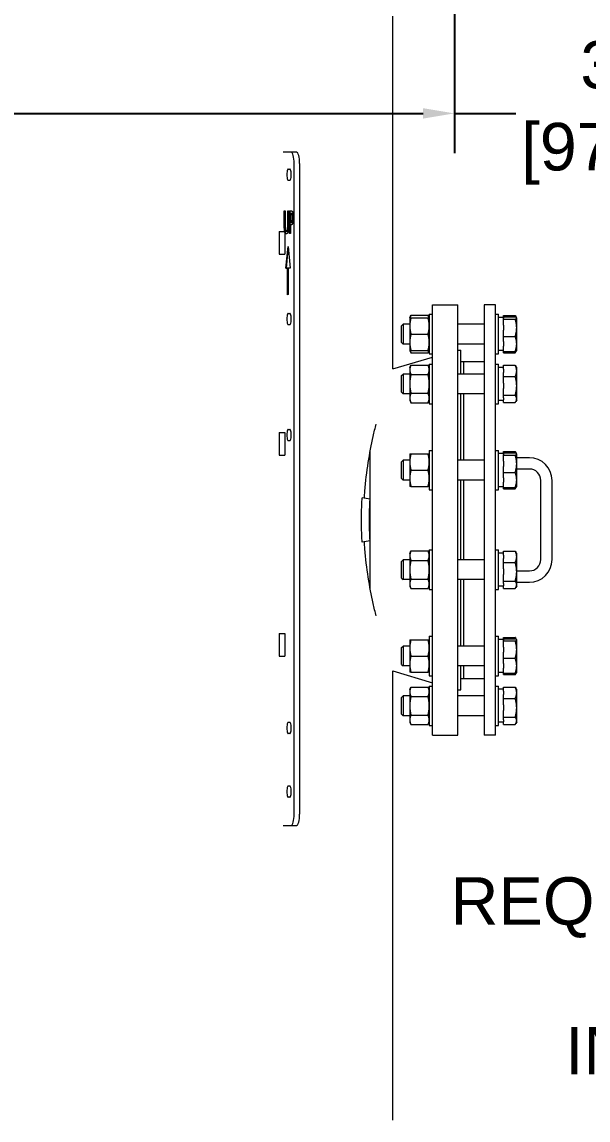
# Model space of a CAD drawing. Header units: inches. Extents: x 17 to 469, y 7 to 301.
# Drawn here: x 90.85 to 115.83, y 80.04 to 128.55 of the extents above; entities that cross this region are included whole.
import ezdxf

# ---------------------------------------------------------------- set-up
doc = ezdxf.new("R2010")
doc.units = ezdxf.units.IN
doc.header["$LTSCALE"] = 14
doc.header["$MEASUREMENT"] = 0
for name, color, linetype, lineweight in [('Dimension (ANSI)', 7, 'Continuous', 25), ('Symbol (ANSI)', 7, 'Continuous', 25), ('Visible (ANSI)', 7, 'Continuous', 50)]:
    doc.layers.add(name, color=color, linetype=linetype, lineweight=lineweight)
doc.styles.add('MEMCOR Medium', font='arial.ttf')
doc.dimstyles.new('Default (ANSI)', dxfattribs={"dimscale": 14, "dimtxt": 0.15, "dimasz": 0.098425, "dimexe": 0.125, "dimexo": 0.0625, "dimgap": 0.031496, "dimtad": 0, "dimtih": 1, "dimtoh": 1, "dimdec": 4, "dimrnd": 1e-08, "dimzin": 3, "dimdsep": 46, "dimlunit": 5, "dimtxsty": 'MEMCOR Medium', "dimcen": 0.09, "dimdle": 0.393701, "dimclrd": 256, "dimclre": 256, "dimclrt": 256, "dimadec": 0, "dimazin": 1, "dimtfac": 0.8, "dimtofl": 0, "dimtmove": 0, "dimatfit": 3, "dimfxl": 1, "dimfrac": 1, "dimtolj": 1, "dimtzin": 4, "dimlwd": -1, "dimlwe": -1, "dimarcsym": 0})
doc.dimstyles.new('Default (ANSI)$7', dxfattribs={"dimscale": 14, "dimtxt": 0.15, "dimasz": 0.098425, "dimexe": 0.125, "dimexo": 0.0625, "dimgap": 0.031496, "dimtad": 0, "dimtih": 1, "dimtoh": 1, "dimdec": 4, "dimrnd": 1e-08, "dimzin": 3, "dimdsep": 46, "dimlunit": 5, "dimtxsty": 'MEMCOR Medium', "dimcen": 0.09, "dimdle": 0.393701, "dimclrd": 256, "dimclre": 256, "dimclrt": 256, "dimadec": 0, "dimazin": 1, "dimtfac": 0.8, "dimtofl": 0, "dimtmove": 0, "dimatfit": 3, "dimfxl": 1, "dimfrac": 1, "dimtolj": 1, "dimtzin": 4, "dimlwd": -1, "dimlwe": -1, "dimarcsym": 0})

# ---------------------------------------------------------------- blocks, each defined once
blk = doc.blocks.new('*D21')
at = {"layer": 'Defpoints', "color": 0, "transparency": 16777216}
for p in [(71.494, 135.184), (109.93, 135.184), (109.93, 124.515)]:
    blk.add_point(p, dxfattribs=at)
at = {"layer": 'Dimension (ANSI)', "transparency": 16777216}
for p, q in [((71.494, 134.309), (71.494, 122.765)), ((109.93, 134.309), (109.93, 122.765)), ((72.872, 124.515), (108.552, 124.515)), ((109.93, 124.515), (112.637, 124.515))]:
    blk.add_line(p, q, dxfattribs=at)
for points in [[(72.872, 124.745), (72.872, 124.285), (71.494, 124.515)], [(108.552, 124.745), (108.552, 124.285), (109.93, 124.515)]]:
    blk.add_solid(points, dxfattribs=at)
at = {"layer": 'Dimension (ANSI)', "transparency": 16777216, "char_height": 2.1, "attachment_point": 5, "style": 'MEMCOR Medium'}
for s, insert in [('\\A1; 38{\\H0.8x;\\S7#16;} in', (120.22, 126.662)), ('\\A1;[976.3 mm]', (120.22, 122.728))]:
    blk.add_mtext(s, dxfattribs=dict(at, insert=insert))

msp = doc.modelspace()

# ---------------------------------------------------------------- linework, layer by layer
at = {"layer": 'Visible (ANSI)', "linetype": 'Continuous', "lineweight": 18}
for p, q in [((107.21228, 113.22535), (107.21228, 128.80692)), ((102.72943, 122.80389), (102.37932, 122.80389)), ((102.97091, 122.80389), (102.72943, 122.80389)), ((102.85884, 93.55389), (102.85884, 122.30389)), ((103.10032, 122.30389), (103.10032, 93.55389)), ((102.60002, 122.05389), (102.66473, 122.05389)), ((102.66473, 121.55389), (102.60002, 121.55389)), ((102.42224, 119.58947), (102.42224, 120.21346)), ((102.42224, 120.21346), (102.45664, 120.21346)), ((102.44639, 119.58947), (102.44639, 120.21346)), ((102.45664, 120.21346), (102.45664, 119.58947)), ((102.57514, 120.21346), (102.60954, 120.21346)), ((102.57514, 119.58623), (102.57514, 120.21346)), ((102.59929, 119.58623), (102.59929, 120.21346)), ((102.60954, 120.21346), (102.60954, 119.58947)), ((102.65883, 119.21346), (102.65883, 120.21346)), ((102.65883, 120.21346), (102.72384, 120.21346)), ((102.68297, 119.21346), (102.68297, 120.21346)), ((102.72175, 120.09839), (102.69322, 120.09839)), ((102.69322, 120.09839), (102.69322, 119.69968)), ((102.72175, 120.09839), (102.7459, 120.09839)), ((102.69322, 119.69968), (102.71671, 119.69968)), ((102.69322, 119.58623), (102.69322, 119.21346)), ((102.72238, 119.58623), (102.69322, 119.58623)), ((102.71671, 119.69968), (102.74086, 119.69968)), ((102.77188, 119.75965), (102.79602, 119.75965)), ((102.20121, 119.2967), (102.44403, 119.2967)), ((102.20121, 119.2967), (102.20121, 118.2967)), ((102.44403, 119.2967), (102.44403, 118.2967)), ((102.51578, 119.30584), (102.53993, 119.30584)), ((102.69322, 119.21346), (102.65883, 119.21346)), ((102.49628, 117.68438), (102.59065, 118.62754)), ((102.52043, 117.68438), (102.60235, 118.50312)), ((102.59065, 118.62754), (102.67999, 117.67744)), ((102.20121, 118.2967), (102.44403, 118.2967)), ((102.57295, 117.68228), (102.49628, 117.68438)), ((102.49628, 117.68438), (102.52043, 117.68438)), ((102.5971, 117.68228), (102.52043, 117.68438)), ((102.56921, 116.50636), (102.57295, 117.68228)), ((102.57295, 117.68228), (102.5971, 117.68228)), ((102.59336, 116.50692), (102.5971, 117.68228)), ((102.60227, 117.68095), (102.59907, 116.50706)), ((102.60227, 117.68095), (102.62642, 117.68095)), ((102.67999, 117.67744), (102.60227, 117.68095)), ((102.67989, 117.67854), (102.62642, 117.68095)), ((102.59907, 116.50706), (102.56921, 116.50636)), ((108.96196, 97.05389), (108.96196, 116.05389)), ((108.96196, 116.05389), (110.08696, 116.05389)), ((110.08696, 97.05389), (110.08696, 116.05389)), ((111.24196, 116.05389), (111.24196, 97.05389)), ((111.74196, 116.05389), (111.24196, 116.05389)), ((111.74196, 97.05389), (111.74196, 116.05389)), ((102.60002, 115.67889), (102.66473, 115.67889)), ((107.96234, 115.48326), (108.01421, 115.59449)), ((107.96234, 115.48326), (107.96234, 115.12376)), ((108.01421, 115.59449), (108.76947, 115.59449)), ((108.01421, 115.48326), (108.76947, 115.48326)), ((108.82134, 115.48326), (108.76947, 115.59449)), ((108.82134, 115.63926), (108.82134, 113.88926)), ((108.82134, 115.63926), (108.96196, 115.63926)), ((111.74196, 115.63926), (111.88259, 115.63926)), ((111.88259, 113.88926), (111.88259, 115.63926)), ((112.10159, 115.49376), (111.88259, 115.49376)), ((112.10159, 115.52762), (112.10159, 115.5882)), ((112.10159, 115.5882), (112.61552, 115.5882)), ((112.10159, 115.49376), (112.10159, 115.52762)), ((112.10159, 115.52762), (112.61552, 115.52762)), ((112.10159, 115.49376), (112.10159, 115.46284)), ((112.10159, 115.42801), (112.10159, 115.46284)), ((112.67669, 115.48824), (112.64352, 115.5457)), ((112.67971, 115.48301), (112.67669, 115.48824)), ((112.67971, 115.47781), (112.67971, 115.48301)), ((112.67971, 115.04633), (112.67971, 115.47781)), ((102.66473, 115.17889), (102.60002, 115.17889)), ((107.60159, 115.13561), (107.66774, 115.20176)), ((107.60159, 114.39291), (107.60159, 115.13561)), ((107.66774, 115.20176), (107.66774, 114.32676)), ((107.96234, 115.20176), (107.66774, 115.20176)), ((107.96234, 115.12376), (107.96234, 114.40476)), ((111.24196, 115.20176), (110.08696, 115.20176)), ((112.10159, 115.16109), (112.10159, 115.42801)), ((112.10159, 115.42801), (112.61552, 115.42801)), ((112.10159, 115.16109), (112.10159, 114.93156)), ((112.67971, 114.33277), (112.67971, 115.04633)), ((108.01421, 114.76426), (108.76947, 114.76426)), ((112.10159, 114.66465), (112.10159, 114.93156)), ((112.10159, 114.43256), (112.10159, 114.66465)), ((112.10159, 114.66465), (112.61552, 114.66465)), ((107.60159, 114.39291), (107.66774, 114.32676)), ((107.96234, 114.32676), (107.66774, 114.32676)), ((107.96234, 114.40476), (107.96234, 114.04526)), ((107.96234, 114.04526), (108.01421, 113.93403)), ((108.01421, 114.04526), (108.76947, 114.04526)), ((108.82134, 114.04526), (108.76947, 113.93403)), ((111.24196, 114.32676), (110.08696, 114.32676)), ((110.08696, 114.05389), (110.21196, 114.05389)), ((110.21196, 113.0018), (110.21196, 114.05389)), ((112.10159, 114.03476), (111.88259, 114.03476)), ((112.10159, 114.43256), (112.10159, 114.23298)), ((112.10159, 114.0009), (112.10159, 114.23298)), ((112.10159, 113.94032), (112.10159, 114.0009)), ((112.10159, 114.0009), (112.61552, 114.0009)), ((112.67669, 114.04027), (112.64352, 113.98282)), ((112.67971, 114.04551), (112.67669, 114.04027)), ((112.67971, 114.04551), (112.67971, 114.33277)), ((107.21228, 113.22535), (108.96196, 113.74389)), ((108.01421, 113.93403), (108.76947, 113.93403)), ((108.82134, 113.88926), (108.96196, 113.88926)), ((110.21196, 113.55389), (110.34196, 113.55389)), ((110.34196, 113.0018), (110.34196, 113.55389)), ((110.34196, 113.0018), (110.34196, 113.55389)), ((110.34196, 113.55389), (111.24196, 113.55389)), ((111.74196, 113.88926), (111.88259, 113.88926)), ((112.10159, 113.94032), (112.61552, 113.94032)), ((107.96234, 113.2833), (108.01421, 113.39453)), ((107.96234, 113.2833), (107.96234, 113.18697)), ((107.96234, 113.18697), (107.96234, 112.5643)), ((108.01421, 113.39453), (108.76947, 113.39453)), ((108.82134, 113.2833), (108.76947, 113.39453)), ((108.82134, 113.4393), (108.82134, 111.6893)), ((108.82134, 113.4393), (108.96196, 113.4393)), ((111.74196, 113.4393), (111.88259, 113.4393)), ((111.88259, 111.6893), (111.88259, 113.4393)), ((112.10159, 113.2938), (111.88259, 113.2938)), ((112.10159, 113.21402), (112.10159, 113.38824)), ((112.10159, 113.38824), (112.61552, 113.38824)), ((112.10159, 113.21402), (112.10159, 113.06421)), ((112.10159, 112.89), (112.10159, 113.06421)), ((112.67971, 113.28305), (112.64352, 113.34574)), ((112.67971, 113.13912), (112.67971, 113.28305)), ((112.67971, 112.47803), (112.67971, 113.13912)), ((107.60159, 112.93565), (107.66774, 113.0018)), ((107.60159, 112.19295), (107.60159, 112.93565)), ((107.66774, 113.0018), (107.66774, 112.1268)), ((107.96234, 113.0018), (107.66774, 113.0018)), ((107.96234, 112.5643), (107.96234, 111.94162)), ((108.01421, 112.97941), (108.76947, 112.97941)), ((111.24196, 113.0018), (110.08696, 113.0018)), ((112.10159, 112.6019), (112.10159, 112.89)), ((112.10159, 112.89), (112.61552, 112.89)), ((112.10159, 112.6019), (112.10159, 112.35416)), ((107.60159, 112.19295), (107.66774, 112.1268)), ((107.96234, 112.1268), (107.66774, 112.1268)), ((108.01421, 112.14918), (108.76947, 112.14918)), ((111.24196, 112.1268), (110.08696, 112.1268)), ((110.21196, 109.19135), (110.21196, 112.1268)), ((110.34196, 109.19135), (110.34196, 112.1268)), ((110.34196, 109.19135), (110.34196, 112.1268)), ((112.10159, 112.06606), (112.10159, 112.35416)), ((112.10159, 111.95217), (112.10159, 112.06606)), ((112.10159, 112.06606), (112.61552, 112.06606)), ((112.67971, 111.90321), (112.67971, 112.47803)), ((107.96234, 111.94162), (107.96234, 111.8453)), ((107.96234, 111.8453), (108.01421, 111.73407)), ((108.01421, 111.73407), (108.76947, 111.73407)), ((108.82134, 111.8453), (108.76947, 111.73407)), ((108.82134, 111.6893), (108.96196, 111.6893)), ((111.74196, 111.6893), (111.88259, 111.6893)), ((112.10159, 111.8348), (111.88259, 111.8348)), ((112.10159, 111.95217), (112.10159, 111.85424)), ((112.10159, 111.74035), (112.10159, 111.85424)), ((112.10159, 111.74035), (112.61552, 111.74035)), ((112.67971, 111.84555), (112.64352, 111.78286)), ((112.67971, 111.84555), (112.67971, 111.90321)), ((102.20121, 110.4167), (102.44403, 110.4167)), ((102.20121, 110.4167), (102.20121, 109.4167)), ((102.44403, 110.4167), (102.44403, 109.4167)), ((102.60002, 110.55389), (102.66473, 110.55389)), ((102.66473, 110.05389), (102.60002, 110.05389)), ((102.20121, 109.4167), (102.44403, 109.4167)), ((106.21196, 103.52976), (106.21196, 109.57802)), ((107.60159, 109.1252), (107.66774, 109.19135)), ((107.66774, 109.19135), (107.66774, 108.31635)), ((107.96234, 109.19135), (107.66774, 109.19135)), ((107.96234, 109.47285), (107.96234, 109.11335)), ((108.01421, 109.47285), (108.76947, 109.47285)), ((108.82134, 109.62885), (108.82134, 107.87885)), ((108.82134, 109.62885), (108.96196, 109.62885)), ((111.24196, 109.19135), (110.08696, 109.19135)), ((111.74196, 109.62885), (111.88259, 109.62885)), ((111.88259, 107.87885), (111.88259, 109.62885)), ((112.10159, 109.48335), (111.88259, 109.48335)), ((112.10159, 109.51721), (112.10159, 109.57779)), ((112.10159, 109.57779), (112.61552, 109.57779)), ((112.10159, 109.48335), (112.10159, 109.51721)), ((112.10159, 109.51721), (112.61552, 109.51721)), ((112.10159, 109.48335), (112.10159, 109.45243)), ((112.10159, 109.4176), (112.10159, 109.45243)), ((112.10159, 109.15068), (112.10159, 109.4176)), ((112.10159, 109.4176), (112.61552, 109.4176)), ((112.10159, 109.15068), (112.10159, 108.92115)), ((112.67669, 109.47783), (112.64352, 109.53529)), ((112.67971, 109.4726), (112.67669, 109.47783)), ((112.67971, 109.4674), (112.67971, 109.4726)), ((112.67971, 109.03592), (112.67971, 109.4674)), ((113.24196, 109.30389), (112.67971, 109.30389)), ((107.60159, 108.3825), (107.60159, 109.1252)), ((107.96234, 109.11335), (107.96234, 108.39435)), ((108.01421, 108.75385), (108.76947, 108.75385)), ((112.10159, 108.65424), (112.10159, 108.92115)), ((112.67971, 108.32236), (112.67971, 109.03592)), ((113.24196, 108.80389), (112.67971, 108.80389)), ((107.60159, 108.3825), (107.66774, 108.31635)), ((107.96234, 108.31635), (107.66774, 108.31635)), ((107.96234, 108.39435), (107.96234, 108.03485)), ((111.24196, 108.31635), (110.08696, 108.31635)), ((110.21196, 104.79143), (110.21196, 108.31635)), ((110.34196, 104.79143), (110.34196, 108.31635)), ((110.34196, 104.79143), (110.34196, 108.31635)), ((112.10159, 108.42215), (112.10159, 108.65424)), ((112.10159, 108.65424), (112.61552, 108.65424)), ((112.10159, 108.42215), (112.10159, 108.22258)), ((112.10159, 107.99049), (112.10159, 108.22258)), ((112.67971, 108.0351), (112.67971, 108.32236)), ((113.74196, 104.80389), (113.74196, 108.30389)), ((114.24196, 104.80389), (114.24196, 108.30389)), ((108.01421, 108.03485), (108.76947, 108.03485)), ((108.82134, 107.87885), (108.96196, 107.87885)), ((111.74196, 107.87885), (111.88259, 107.87885)), ((112.10159, 108.02435), (111.88259, 108.02435)), ((112.10159, 107.92991), (112.10159, 107.99049)), ((112.10159, 107.99049), (112.61552, 107.99049)), ((112.10159, 107.92991), (112.61552, 107.92991)), ((112.67669, 108.02987), (112.64352, 107.97241)), ((112.67971, 108.0351), (112.67669, 108.02987)), ((106.21196, 107.47306), (105.86094, 107.52886)), ((106.21196, 105.63471), (105.86094, 105.57892)), ((107.60159, 104.72528), (107.66774, 104.79143)), ((107.66774, 104.79143), (107.66774, 103.91643)), ((107.96234, 104.79143), (107.66774, 104.79143)), ((107.96234, 105.07293), (108.01421, 105.18416)), ((107.96234, 105.07293), (107.96234, 104.9766)), ((107.96234, 104.9766), (107.96234, 104.35393)), ((108.01421, 105.18416), (108.76947, 105.18416)), ((108.82134, 105.07293), (108.76947, 105.18416)), ((108.82134, 105.22893), (108.82134, 103.47893)), ((108.82134, 105.22893), (108.96196, 105.22893)), ((111.24196, 104.79143), (110.08696, 104.79143)), ((111.74196, 105.22893), (111.88259, 105.22893)), ((111.88259, 103.47893), (111.88259, 105.22893)), ((112.10159, 105.08343), (111.88259, 105.08343)), ((112.10159, 105.00366), (112.10159, 105.17787)), ((112.10159, 105.17787), (112.61552, 105.17787)), ((112.10159, 105.00366), (112.10159, 104.85384)), ((112.10159, 104.67963), (112.10159, 104.85384)), ((112.67971, 105.07268), (112.64352, 105.13537)), ((112.67971, 104.92875), (112.67971, 105.07268)), ((112.67971, 104.26766), (112.67971, 104.92875)), ((107.60159, 103.98258), (107.60159, 104.72528)), ((107.96234, 104.35393), (107.96234, 103.73125)), ((108.01421, 104.76904), (108.76947, 104.76904)), ((112.10159, 104.39153), (112.10159, 104.67963)), ((112.10159, 104.67963), (112.61552, 104.67963)), ((112.10159, 104.39153), (112.10159, 104.14379)), ((112.67971, 104.30389), (113.24196, 104.30389)), ((107.60159, 103.98258), (107.66774, 103.91643)), ((107.96234, 103.91643), (107.66774, 103.91643)), ((108.01421, 103.93881), (108.76947, 103.93881)), ((111.24196, 103.91643), (110.08696, 103.91643)), ((110.21196, 100.98098), (110.21196, 103.91643)), ((110.34196, 100.98098), (110.34196, 103.91643)), ((110.34196, 100.98098), (110.34196, 103.91643)), ((112.10159, 103.85569), (112.10159, 104.14379)), ((112.10159, 103.7418), (112.10159, 103.85569)), ((112.10159, 103.85569), (112.61552, 103.85569)), ((112.67971, 103.69284), (112.67971, 104.26766)), ((107.96234, 103.73125), (107.96234, 103.63493)), ((107.96234, 103.63493), (108.01421, 103.5237)), ((108.01421, 103.5237), (108.76947, 103.5237)), ((108.82134, 103.63493), (108.76947, 103.5237)), ((108.82134, 103.47893), (108.96196, 103.47893)), ((111.74196, 103.47893), (111.88259, 103.47893)), ((112.10159, 103.62443), (111.88259, 103.62443)), ((112.10159, 103.7418), (112.10159, 103.64387)), ((112.10159, 103.52998), (112.10159, 103.64387)), ((112.10159, 103.52998), (112.61552, 103.52998)), ((112.67971, 103.63518), (112.64352, 103.57249)), ((112.67971, 103.80389), (113.24196, 103.80389)), ((112.67971, 103.63518), (112.67971, 103.69284)), ((102.20121, 101.5367), (102.44403, 101.5367)), ((102.20121, 101.5367), (102.20121, 100.5367)), ((102.44403, 101.5367), (102.44403, 100.5367)), ((108.82134, 101.41848), (108.82134, 99.66848)), ((108.82134, 101.41848), (108.96196, 101.41848)), ((111.74196, 101.41848), (111.88259, 101.41848)), ((111.88259, 99.66848), (111.88259, 101.41848)), ((107.60159, 100.91483), (107.66774, 100.98098)), ((107.60159, 100.17213), (107.60159, 100.91483)), ((107.66774, 100.98098), (107.66774, 100.10598)), ((107.96234, 100.98098), (107.66774, 100.98098)), ((107.96234, 101.26248), (107.96234, 100.90298)), ((107.96234, 100.90298), (107.96234, 100.18398)), ((108.01421, 101.26248), (108.76947, 101.26248)), ((111.24196, 100.98098), (110.08696, 100.98098)), ((112.10159, 101.27298), (111.88259, 101.27298)), ((112.10159, 101.30684), (112.10159, 101.36742)), ((112.10159, 101.36742), (112.61552, 101.36742)), ((112.10159, 101.27298), (112.10159, 101.30684)), ((112.10159, 101.30684), (112.61552, 101.30684)), ((112.10159, 101.27298), (112.10159, 101.24206)), ((112.10159, 101.20723), (112.10159, 101.24206)), ((112.10159, 100.94031), (112.10159, 101.20723)), ((112.10159, 101.20723), (112.61552, 101.20723)), ((112.10159, 100.94031), (112.10159, 100.71078)), ((112.67669, 101.26746), (112.64352, 101.32492)), ((112.67971, 101.26223), (112.67669, 101.26746)), ((112.67971, 101.25704), (112.67971, 101.26223)), ((112.67971, 100.82555), (112.67971, 101.25704)), ((102.20121, 100.5367), (102.44403, 100.5367)), ((108.01421, 100.54348), (108.76947, 100.54348)), ((112.10159, 100.44387), (112.10159, 100.71078)), ((112.10159, 100.21178), (112.10159, 100.44387)), ((112.10159, 100.44387), (112.61552, 100.44387)), ((112.67971, 100.112), (112.67971, 100.82555)), ((107.60159, 100.17213), (107.66774, 100.10598)), ((107.96234, 100.10598), (107.66774, 100.10598)), ((107.96234, 100.18398), (107.96234, 99.82448)), ((111.24196, 100.10598), (110.08696, 100.10598)), ((110.21196, 99.05389), (110.21196, 100.10598)), ((110.34196, 99.55389), (110.34196, 100.10598)), ((110.34196, 99.55389), (110.34196, 100.10598)), ((112.10159, 100.21178), (112.10159, 100.01221)), ((112.10159, 99.78012), (112.10159, 100.01221)), ((112.67971, 99.82473), (112.67971, 100.112)), ((107.21228, 80.04422), (107.21228, 99.88243)), ((107.21228, 99.88243), (108.96196, 99.36389)), ((108.01421, 99.82448), (108.76947, 99.82448)), ((108.82134, 99.66848), (108.96196, 99.66848)), ((110.21196, 99.55389), (110.34196, 99.55389)), ((110.34196, 99.55389), (111.24196, 99.55389)), ((111.74196, 99.66848), (111.88259, 99.66848)), ((112.10159, 99.81398), (111.88259, 99.81398)), ((112.10159, 99.71954), (112.10159, 99.78012)), ((112.10159, 99.78012), (112.61552, 99.78012)), ((112.10159, 99.71954), (112.61552, 99.71954)), ((112.67669, 99.8195), (112.64352, 99.76204)), ((112.67971, 99.82473), (112.67669, 99.8195)), ((107.96234, 99.06252), (108.01421, 99.17375)), ((107.96234, 99.06252), (107.96234, 98.96619)), ((107.96234, 98.96619), (107.96234, 98.34352)), ((108.01421, 99.17375), (108.76947, 99.17375)), ((108.82134, 99.06252), (108.76947, 99.17375)), ((108.82134, 99.21852), (108.82134, 97.46852)), ((108.82134, 99.21852), (108.96196, 99.21852)), ((110.08696, 99.05389), (110.21196, 99.05389)), ((111.74196, 99.21852), (111.88259, 99.21852)), ((111.88259, 97.46852), (111.88259, 99.21852)), ((112.10159, 99.07302), (112.03784, 99.07302)), ((112.10159, 98.99325), (112.10159, 99.16746)), ((112.10159, 99.16746), (112.61552, 99.16746)), ((112.10159, 98.99325), (112.10159, 98.84344)), ((112.67971, 99.06227), (112.64352, 99.12496)), ((112.67971, 98.91834), (112.67971, 99.06227)), ((107.60159, 98.71487), (107.66774, 98.78102)), ((107.60159, 97.97217), (107.60159, 98.71487)), ((107.66774, 98.78102), (107.66774, 97.90602)), ((107.96234, 98.78102), (107.66774, 98.78102)), ((108.01421, 98.75863), (108.76947, 98.75863)), ((111.24196, 98.78102), (110.08696, 98.78102)), ((112.10159, 98.66922), (112.10159, 98.84344)), ((112.10159, 98.38113), (112.10159, 98.66922)), ((112.10159, 98.66922), (112.61552, 98.66922)), ((112.67971, 98.25725), (112.67971, 98.91834)), ((107.96234, 98.34352), (107.96234, 97.72085)), ((112.10159, 98.38113), (112.10159, 98.13338)), ((112.10159, 97.84528), (112.10159, 98.13338)), ((112.67971, 97.68243), (112.67971, 98.25725)), ((102.60002, 97.61639), (102.66473, 97.61639)), ((107.60159, 97.97217), (107.66774, 97.90602)), ((107.96234, 97.90602), (107.66774, 97.90602)), ((107.96234, 97.72085), (107.96234, 97.62452)), ((107.96234, 97.62452), (108.01421, 97.51329)), ((108.01421, 97.9284), (108.76947, 97.9284)), ((108.01421, 97.51329), (108.76947, 97.51329)), ((108.82134, 97.62452), (108.76947, 97.51329)), ((111.24196, 97.90602), (110.08696, 97.90602)), ((112.10159, 97.61402), (111.88259, 97.61402)), ((112.10159, 97.7314), (112.10159, 97.84528)), ((112.10159, 97.84528), (112.61552, 97.84528)), ((112.10159, 97.7314), (112.10159, 97.63346)), ((112.10159, 97.51958), (112.10159, 97.63346)), ((112.10159, 97.51958), (112.61552, 97.51958)), ((112.67971, 97.62477), (112.64352, 97.56208)), ((112.67971, 97.62477), (112.67971, 97.68243)), ((102.66473, 97.11639), (102.60002, 97.11639)), ((108.82134, 97.46852), (108.96196, 97.46852)), ((108.96196, 97.05389), (110.08696, 97.05389)), ((111.74196, 97.05389), (111.24196, 97.05389)), ((111.74196, 97.46852), (111.88259, 97.46852)), ((102.60002, 94.80389), (102.66473, 94.80389)), ((102.66473, 94.30389), (102.60002, 94.30389)), ((102.37932, 93.05389), (102.72943, 93.05389)), ((102.72943, 93.05389), (102.97091, 93.05389))]:
    msp.add_line(p, q, dxfattribs=at)
for centre, radius, start, end in [((113.24196, 108.30389), 1, 0, 90), ((113.24196, 108.30389), 0.5, 0, 90), ((113.24196, 104.80389), 1, 270, 0), ((113.24196, 104.80389), 0.5, 270, 0)]:
    msp.add_arc(centre, radius, start, end, dxfattribs=at)
for centre, major_axis, ratio, start_param, end_param in [((102.72943, 122.30389), (0, 0.5), 0.25881905, 4.71238898, 6.28318531), ((102.97091, 122.30389), (0, 0.5), 0.25881905, 4.71238898, 6.28318531), ((102.60002, 121.80389), (0, -0.25), 0.25881905, 3.14159265, 6.28318531), ((102.66473, 121.80389), (0, 0.25), 0.25881905, 3.14159265, 6.28318531), ((102.60002, 115.42889), (0, -0.25), 0.25881905, 3.14159265, 6.28318531), ((102.66473, 115.42889), (0, 0.25), 0.25881905, 3.14159265, 6.28318531), ((102.60002, 110.30389), (0, -0.25), 0.25881905, 3.14159265, 6.28318531), ((102.66473, 110.30389), (0, 0.25), 0.25881905, 3.14159265, 6.28318531), ((112.03784, 98.34352), (-4.1372, 0), 0.17632698, 4.71238898, 4.7499235), ((102.60002, 97.36639), (0, -0.25), 0.25881905, 3.14159265, 6.28318531), ((102.66473, 97.36639), (0, 0.25), 0.25881905, 3.14159265, 6.28318531), ((102.60002, 94.55389), (0, -0.25), 0.25881905, 3.14159265, 6.28318531), ((102.66473, 94.55389), (0, 0.25), 0.25881905, 3.14159265, 6.28318531), ((102.72943, 93.55389), (0, -0.5), 0.25881905, 0, 1.57079633), ((102.97091, 93.55389), (0, -0.5), 0.25881905, 0, 1.57079633)]:
    msp.add_ellipse(centre, major_axis=major_axis, ratio=ratio, start_param=start_param, end_param=end_param, dxfattribs=at)
for points in [[(102.76789, 120.0603), (102.75971, 120.08137), (102.7379, 120.09839), (102.72175, 120.09839)], [(102.72384, 120.21346), (102.74692, 120.21346), (102.77922, 120.18429), (102.79159, 120.15106)], [(102.78656, 119.90795), (102.78656, 119.95981), (102.77733, 120.03599), (102.76789, 120.0603)], [(102.77188, 119.75965), (102.77964, 119.78963), (102.78656, 119.86014), (102.78656, 119.90795)], [(102.79159, 120.15106), (102.80606, 120.11297), (102.82242, 119.99547), (102.82242, 119.912)], [(102.82242, 119.912), (102.82242, 119.84717), (102.81047, 119.73048), (102.79977, 119.68996)], [(102.44699, 119.28477), (102.43335, 119.33664), (102.42224, 119.4825), (102.42224, 119.58947)], [(102.45664, 119.58947), (102.45664, 119.51978), (102.46125, 119.42578), (102.46775, 119.38769)], [(102.46775, 119.38769), (102.47467, 119.34717), (102.49858, 119.30584), (102.51578, 119.30584)], [(102.51578, 119.30584), (102.53193, 119.30584), (102.5571, 119.34717), (102.56402, 119.38769)], [(102.56402, 119.38769), (102.57052, 119.42578), (102.57514, 119.51897), (102.57514, 119.58623)], [(102.60954, 119.58947), (102.60954, 119.48493), (102.59863, 119.33583), (102.58479, 119.28477)], [(102.71671, 119.69968), (102.73769, 119.69968), (102.76349, 119.72561), (102.77188, 119.75965)], [(102.79977, 119.68996), (102.78635, 119.6389), (102.75006, 119.58623), (102.72238, 119.58623)], [(102.51578, 119.19239), (102.49292, 119.19239), (102.45894, 119.23858), (102.44699, 119.28477)], [(102.58479, 119.28477), (102.57241, 119.23777), (102.53969, 119.19239), (102.51578, 119.19239)]]:
    msp.add_open_spline(points, degree=2, dxfattribs=at)
for points, knots in [([(102.79204, 120.0603), (102.78465, 120.07934), (102.77718, 120.08658), (102.76441, 120.09654), (102.75457, 120.09839), (102.7459, 120.09839)], [-0.38189383, -0.38189383, -0.38189383, -0.38189383, -0.255461127, -0.255461127, 0, 0, 0, 0]), ([(102.8107, 119.90795), (102.8107, 119.92823), (102.81018, 119.94869), (102.80729, 119.99105), (102.80505, 120.007), (102.80027, 120.03474), (102.79648, 120.04884), (102.79204, 120.0603)], [-0.337279569, -0.337279569, -0.337279569, -0.337279569, -0.253916557, -0.253916557, -0.157342525, -0.157342525, 0, 0, 0, 0]), ([(102.79602, 119.75965), (102.79851, 119.76924), (102.80076, 119.77965), (102.80479, 119.80306), (102.80622, 119.81442), (102.80982, 119.85108), (102.8107, 119.87997), (102.8107, 119.90795)], [-0.377899074, -0.377899074, -0.377899074, -0.377899074, -0.298395577, -0.298395577, -0.213230014, -0.213230014, 0, 0, 0, 0]), ([(102.47114, 119.28477), (102.46663, 119.3019), (102.46275, 119.32091), (102.45625, 119.36318), (102.45375, 119.38583), (102.4496, 119.4403), (102.44639, 119.49447), (102.44639, 119.58947)], [-1.83487294, -1.83487294, -1.83487294, -1.83487294, -1.2832116, -1.2832116, -0.72393044, -0.72393044, 0, 0, 0, 0]), ([(102.53993, 119.30584), (102.5468, 119.30584), (102.55368, 119.30864), (102.56442, 119.31969), (102.57072, 119.32757), (102.58136, 119.35538), (102.58516, 119.37005), (102.58817, 119.38769)], [-0.729908788, -0.729908788, -0.729908788, -0.729908788, -0.378375556, -0.378375556, -0.16104957, -0.16104957, 0, 0, 0, 0]), ([(102.58817, 119.38769), (102.59259, 119.41357), (102.59547, 119.44192), (102.59776, 119.48813), (102.59929, 119.52245), (102.59929, 119.58623)], [-1.42536624, -1.42536624, -1.42536624, -1.42536624, -0.48598408, -0.48598408, 0, 0, 0, 0]), ([(102.74086, 119.69968), (102.74877, 119.69968), (102.75728, 119.70106), (102.77402, 119.71028), (102.77922, 119.71737), (102.78772, 119.73211), (102.7922, 119.74413), (102.79602, 119.75965)], [-0.372028077, -0.372028077, -0.372028077, -0.372028077, -0.274279003, -0.274279003, -0.163348537, -0.163348537, 0, 0, 0, 0]), ([(102.52813, 119.19404), (102.52389, 119.19527), (102.51966, 119.19723), (102.50843, 119.20492), (102.50156, 119.2123), (102.486, 119.23789), (102.47801, 119.2582), (102.47114, 119.28477)], [-0.622564013, -0.622564013, -0.622564013, -0.622564013, -0.497865325, -0.497865325, -0.286365354, -0.286365354, 0, 0, 0, 0]), ([(105.95958, 107.51318), (105.9658, 107.61846), (105.97306, 107.72379), (106.01501, 108.25612), (106.0656, 108.68004), (106.19141, 109.49175), (106.26658, 109.88025), (106.38943, 110.43252), (106.43371, 110.61715), (106.47806, 110.79199)], [52.46757438, 52.46757438, 52.46757438, 52.46757438, 53.25021731, 53.25021731, 56.43042351, 56.43042351, 59.61062971, 59.61062971, 61.32078036, 61.32078036, 61.32078036, 61.32078036]), ([(105.86094, 105.57892), (105.85974, 105.59759), (105.85857, 105.61626), (105.83853, 105.94651), (105.82953, 106.25619), (105.82953, 106.85158), (105.83853, 107.16126), (105.85857, 107.49152), (105.85974, 107.51019), (105.86094, 107.52886)], [-20.83902366, -20.83902366, -20.83902366, -20.83902366, -20.70316857, -20.70316857, -18.43472966, -18.43472966, -16.16629075, -16.16629075, -16.03043566, -16.03043566, -16.03043566, -16.03043566]), ([(106.21196, 105.63471), (106.19351, 105.94584), (106.18469, 106.25547), (106.18469, 106.8523), (106.19351, 107.16194), (106.21196, 107.47306)], [7.13960273, 7.13960273, 7.13960273, 7.13960273, 9.41353309, 9.41353309, 11.68746345, 11.68746345, 11.68746345, 11.68746345]), ([(106.47806, 102.31578), (106.43371, 102.49063), (106.38943, 102.67526), (106.26658, 103.22752), (106.19141, 103.61602), (106.0656, 104.42774), (106.01501, 104.85165), (105.97306, 105.38398), (105.9658, 105.48931), (105.95958, 105.5946)], [38.81924184, 38.81924184, 38.81924184, 38.81924184, 40.52939249, 40.52939249, 43.7095987, 43.7095987, 46.8898049, 46.8898049, 47.67244783, 47.67244783, 47.67244783, 47.67244783])]:
    msp.add_open_spline(points, degree=3, knots=knots, dxfattribs=at)
for points, weights in [([(107.96234, 115.48326), (107.96234, 115.48326), (108.01421, 115.48326)], [1, 1.0379548493, 1]), ([(108.01421, 115.48326), (107.96234, 115.2906), (107.96234, 115.12376)], [1, 1.0379548493, 1]), ([(108.01421, 115.59449), (107.98686, 115.53584), (107.97417, 115.48326)], [1, 1.01965956375, 1.01895290532]), ([(108.80951, 115.48326), (108.79682, 115.53584), (108.76947, 115.59449)], [1.01895290532, 1.01965956375, 1]), ([(108.82134, 115.12376), (108.82134, 115.2906), (108.76947, 115.48326)], [1, 1.0379548493, 1]), ([(108.76947, 115.48326), (108.82134, 115.48326), (108.82134, 115.48326)], [1, 1.0379548493, 1]), ([(112.61552, 115.5882), (112.63162, 115.56631), (112.64352, 115.5457)], [1.01001874936, 1.01812761042, 1.02166570028]), ([(112.64746, 115.51248), (112.63435, 115.54903), (112.61552, 115.5882)], [1.02274317859, 1.01951585197, 1.01001874936]), ([(112.67971, 115.47781), (112.67971, 115.50093), (112.61552, 115.52762)], [1, 1.04314139574, 1.01001874936]), ([(112.61552, 115.42801), (112.67971, 115.4547), (112.67971, 115.47781)], [1.01001874936, 1.04314139574, 1]), ([(107.96234, 115.12376), (107.96234, 114.95691), (108.01421, 114.76426)], [1, 1.0379548493, 1]), ([(108.76947, 114.76426), (108.82134, 114.95691), (108.82134, 115.12376)], [1, 1.0379548493, 1]), ([(112.67971, 115.04633), (112.67971, 115.22346), (112.61552, 115.42801)], [1, 1.04314139574, 1.01001874936]), ([(112.61552, 114.66465), (112.67971, 114.86919), (112.67971, 115.04633)], [1.01001874936, 1.04314139574, 1]), ([(108.01421, 114.76426), (107.96234, 114.5716), (107.96234, 114.40476)], [1, 1.0379548493, 1]), ([(108.82134, 114.40476), (108.82134, 114.5716), (108.76947, 114.76426)], [1, 1.0379548493, 1]), ([(112.67971, 114.33277), (112.67971, 114.4868), (112.61552, 114.66465)], [1, 1.04314139574, 1.01001874936]), ([(108.01421, 114.04526), (107.96234, 114.04526), (107.96234, 114.04526)], [1, 1.0379548493, 1]), ([(107.96234, 114.40476), (107.96234, 114.23791), (108.01421, 114.04526)], [1, 1.0379548493, 1]), ([(107.97417, 114.04526), (107.98686, 113.99268), (108.01421, 113.93403)], [1.01895290532, 1.01965956375, 1]), ([(108.76947, 114.04526), (108.82134, 114.23791), (108.82134, 114.40476)], [1, 1.0379548493, 1]), ([(108.76947, 113.93403), (108.79682, 113.99268), (108.80951, 114.04526)], [1, 1.01965956375, 1.01895290532]), ([(108.82134, 114.04526), (108.82134, 114.04526), (108.76947, 114.04526)], [1, 1.0379548493, 1]), ([(112.61552, 114.0009), (112.67971, 114.17875), (112.67971, 114.33277)], [1.01001874936, 1.04314139574, 1]), ([(112.67669, 114.04027), (112.6661, 114.02193), (112.61552, 114.0009)], [1.01515888119, 1.0359371329, 1.01001874936]), ([(112.61552, 113.94032), (112.64937, 113.98633), (112.66508, 114.02759)], [1.01001874936, 1.02721658286, 1.02385469408]), ([(108.01421, 113.39453), (107.96234, 113.2833), (107.96234, 113.18697)], [1, 1.0379548493, 1]), ([(107.96234, 113.18697), (107.96234, 113.09064), (108.01421, 112.97941)], [1, 1.0379548493, 1]), ([(108.82134, 113.18697), (108.82134, 113.2833), (108.76947, 113.39453)], [1, 1.0379548493, 1]), ([(108.76947, 112.97941), (108.82134, 113.09064), (108.82134, 113.18697)], [1, 1.0379548493, 1]), ([(112.61552, 113.38824), (112.63162, 113.36635), (112.64352, 113.34574)], [1.01001874936, 1.01812761042, 1.02166570028]), ([(112.67971, 113.13912), (112.67971, 113.25474), (112.61552, 113.38824)], [1, 1.04314139574, 1.01001874936]), ([(112.61552, 112.89), (112.67971, 113.0235), (112.67971, 113.13912)], [1.01001874936, 1.04314139574, 1]), ([(108.01421, 112.97941), (107.96234, 112.75695), (107.96234, 112.5643)], [1, 1.0379548493, 1]), ([(107.96234, 112.5643), (107.96234, 112.37164), (108.01421, 112.14918)], [1, 1.0379548493, 1]), ([(108.82134, 112.5643), (108.82134, 112.75695), (108.76947, 112.97941)], [1, 1.0379548493, 1]), ([(108.76947, 112.14918), (108.82134, 112.37164), (108.82134, 112.5643)], [1, 1.0379548493, 1]), ([(112.67971, 112.47803), (112.67971, 112.66923), (112.61552, 112.89)], [1, 1.04314139574, 1.01001874936]), ([(108.01421, 112.14918), (107.96234, 112.03795), (107.96234, 111.94162)], [1, 1.0379548493, 1]), ([(108.82134, 111.94162), (108.82134, 112.03795), (108.76947, 112.14918)], [1, 1.0379548493, 1]), ([(112.61552, 112.06606), (112.67971, 112.28683), (112.67971, 112.47803)], [1.01001874936, 1.04314139574, 1]), ([(112.67971, 111.90321), (112.67971, 111.97879), (112.61552, 112.06606)], [1, 1.04314139574, 1.01001874936]), ([(107.96234, 111.94162), (107.96234, 111.8453), (108.01421, 111.73407)], [1, 1.0379548493, 1]), ([(108.76947, 111.73407), (108.82134, 111.8453), (108.82134, 111.94162)], [1, 1.0379548493, 1]), ([(112.61552, 111.74035), (112.67971, 111.82763), (112.67971, 111.90321)], [1.01001874936, 1.04314139574, 1]), ([(107.96234, 109.47285), (107.96234, 109.47285), (108.01421, 109.47285)], [1, 1.0379548493, 1]), ([(108.01421, 109.47285), (107.96234, 109.28019), (107.96234, 109.11335)], [1, 1.0379548493, 1]), ([(108.82134, 109.11335), (108.82134, 109.28019), (108.76947, 109.47285)], [1, 1.0379548493, 1]), ([(108.76947, 109.47285), (108.82134, 109.47285), (108.82134, 109.47285)], [1, 1.0379548493, 1]), ([(112.64746, 109.50207), (112.63435, 109.53863), (112.61552, 109.57779)], [1.02274317859, 1.01951585197, 1.01001874936]), ([(112.61552, 109.57779), (112.63162, 109.5559), (112.64352, 109.53529)], [1.01001874936, 1.01812761042, 1.02166570028]), ([(112.67971, 109.4674), (112.67971, 109.49052), (112.61552, 109.51721)], [1, 1.04314139574, 1.01001874936]), ([(112.61552, 109.4176), (112.67971, 109.44429), (112.67971, 109.4674)], [1.01001874936, 1.04314139574, 1]), ([(112.67971, 109.03592), (112.67971, 109.21306), (112.61552, 109.4176)], [1, 1.04314139574, 1.01001874936]), ([(107.96234, 109.11335), (107.96234, 108.94651), (108.01421, 108.75385)], [1, 1.0379548493, 1]), ([(108.01421, 108.75385), (107.96234, 108.56119), (107.96234, 108.39435)], [1, 1.0379548493, 1]), ([(108.76947, 108.75385), (108.82134, 108.94651), (108.82134, 109.11335)], [1, 1.0379548493, 1]), ([(108.82134, 108.39435), (108.82134, 108.56119), (108.76947, 108.75385)], [1, 1.0379548493, 1]), ([(112.61552, 108.65424), (112.67971, 108.85878), (112.67971, 109.03592)], [1.01001874936, 1.04314139574, 1]), ([(107.96234, 108.39435), (107.96234, 108.22751), (108.01421, 108.03485)], [1, 1.0379548493, 1]), ([(108.76947, 108.03485), (108.82134, 108.22751), (108.82134, 108.39435)], [1, 1.0379548493, 1]), ([(112.67971, 108.32236), (112.67971, 108.47639), (112.61552, 108.65424)], [1, 1.04314139574, 1.01001874936]), ([(112.61552, 107.99049), (112.67971, 108.16834), (112.67971, 108.32236)], [1.01001874936, 1.04314139574, 1]), ([(108.01421, 108.03485), (107.96234, 108.03485), (107.96234, 108.03485)], [1, 1.0379548493, 1]), ([(108.82134, 108.03485), (108.82134, 108.03485), (108.76947, 108.03485)], [1, 1.0379548493, 1]), ([(112.67669, 108.02987), (112.6661, 108.01152), (112.61552, 107.99049)], [1.01515888119, 1.0359371329, 1.01001874936]), ([(112.61552, 107.92991), (112.64937, 107.97592), (112.66508, 108.01718)], [1.01001874936, 1.02721658286, 1.02385469408]), ([(108.01421, 105.18416), (107.96234, 105.07293), (107.96234, 104.9766)], [1, 1.0379548493, 1]), ([(107.96234, 104.9766), (107.96234, 104.88027), (108.01421, 104.76904)], [1, 1.0379548493, 1]), ([(108.82134, 104.9766), (108.82134, 105.07293), (108.76947, 105.18416)], [1, 1.0379548493, 1]), ([(108.76947, 104.76904), (108.82134, 104.88027), (108.82134, 104.9766)], [1, 1.0379548493, 1]), ([(112.61552, 105.17787), (112.63162, 105.15598), (112.64352, 105.13537)], [1.01001874936, 1.01812761042, 1.02166570028]), ([(112.67971, 104.92875), (112.67971, 105.04437), (112.61552, 105.17787)], [1, 1.04314139574, 1.01001874936]), ([(112.61552, 104.67963), (112.67971, 104.81313), (112.67971, 104.92875)], [1.01001874936, 1.04314139574, 1]), ([(108.01421, 104.76904), (107.96234, 104.54658), (107.96234, 104.35393)], [1, 1.0379548493, 1]), ([(107.96234, 104.35393), (107.96234, 104.16127), (108.01421, 103.93881)], [1, 1.0379548493, 1]), ([(108.82134, 104.35393), (108.82134, 104.54658), (108.76947, 104.76904)], [1, 1.0379548493, 1]), ([(108.76947, 103.93881), (108.82134, 104.16127), (108.82134, 104.35393)], [1, 1.0379548493, 1]), ([(112.67971, 104.26766), (112.67971, 104.45886), (112.61552, 104.67963)], [1, 1.04314139574, 1.01001874936]), ([(108.01421, 103.93881), (107.96234, 103.82758), (107.96234, 103.73125)], [1, 1.0379548493, 1]), ([(108.82134, 103.73125), (108.82134, 103.82758), (108.76947, 103.93881)], [1, 1.0379548493, 1]), ([(112.61552, 103.85569), (112.67971, 104.07646), (112.67971, 104.26766)], [1.01001874936, 1.04314139574, 1]), ([(112.67971, 103.69284), (112.67971, 103.76842), (112.61552, 103.85569)], [1, 1.04314139574, 1.01001874936]), ([(107.96234, 103.73125), (107.96234, 103.63493), (108.01421, 103.5237)], [1, 1.0379548493, 1]), ([(108.76947, 103.5237), (108.82134, 103.63493), (108.82134, 103.73125)], [1, 1.0379548493, 1]), ([(112.61552, 103.52998), (112.67971, 103.61726), (112.67971, 103.69284)], [1.01001874936, 1.04314139574, 1]), ([(107.96234, 101.26248), (107.96234, 101.26248), (108.01421, 101.26248)], [1, 1.0379548493, 1]), ([(108.01421, 101.26248), (107.96234, 101.06983), (107.96234, 100.90298)], [1, 1.0379548493, 1]), ([(107.96234, 100.90298), (107.96234, 100.73614), (108.01421, 100.54348)], [1, 1.0379548493, 1]), ([(108.82134, 100.90298), (108.82134, 101.06983), (108.76947, 101.26248)], [1, 1.0379548493, 1]), ([(108.76947, 101.26248), (108.82134, 101.26248), (108.82134, 101.26248)], [1, 1.0379548493, 1]), ([(108.76947, 100.54348), (108.82134, 100.73614), (108.82134, 100.90298)], [1, 1.0379548493, 1]), ([(112.64746, 101.2917), (112.63435, 101.32826), (112.61552, 101.36742)], [1.02274317859, 1.01951585197, 1.01001874936]), ([(112.61552, 101.36742), (112.63162, 101.34553), (112.64352, 101.32492)], [1.01001874936, 1.01812761042, 1.02166570028]), ([(112.67971, 101.25704), (112.67971, 101.28015), (112.61552, 101.30684)], [1, 1.04314139574, 1.01001874936]), ([(112.61552, 101.20723), (112.67971, 101.23392), (112.67971, 101.25704)], [1.01001874936, 1.04314139574, 1]), ([(112.67971, 100.82555), (112.67971, 101.00269), (112.61552, 101.20723)], [1, 1.04314139574, 1.01001874936]), ([(108.01421, 100.54348), (107.96234, 100.35083), (107.96234, 100.18398)], [1, 1.0379548493, 1]), ([(108.82134, 100.18398), (108.82134, 100.35083), (108.76947, 100.54348)], [1, 1.0379548493, 1]), ([(112.61552, 100.44387), (112.67971, 100.64841), (112.67971, 100.82555)], [1.01001874936, 1.04314139574, 1]), ([(112.67971, 100.112), (112.67971, 100.26602), (112.61552, 100.44387)], [1, 1.04314139574, 1.01001874936]), ([(107.96234, 100.18398), (107.96234, 100.01714), (108.01421, 99.82448)], [1, 1.0379548493, 1]), ([(108.76947, 99.82448), (108.82134, 100.01714), (108.82134, 100.18398)], [1, 1.0379548493, 1]), ([(112.61552, 99.78012), (112.67971, 99.95797), (112.67971, 100.112)], [1.01001874936, 1.04314139574, 1]), ([(108.01421, 99.82448), (107.96234, 99.82448), (107.96234, 99.82448)], [1, 1.0379548493, 1]), ([(108.82134, 99.82448), (108.82134, 99.82448), (108.76947, 99.82448)], [1, 1.0379548493, 1]), ([(112.67669, 99.8195), (112.6661, 99.80115), (112.61552, 99.78012)], [1.01515888119, 1.0359371329, 1.01001874936]), ([(112.61552, 99.71954), (112.64937, 99.76555), (112.66508, 99.80681)], [1.01001874936, 1.02721658286, 1.02385469408]), ([(108.01421, 99.17375), (107.96234, 99.06252), (107.96234, 98.96619)], [1, 1.0379548493, 1]), ([(107.96234, 98.96619), (107.96234, 98.86986), (108.01421, 98.75863)], [1, 1.0379548493, 1]), ([(108.82134, 98.96619), (108.82134, 99.06252), (108.76947, 99.17375)], [1, 1.0379548493, 1]), ([(108.76947, 98.75863), (108.82134, 98.86986), (108.82134, 98.96619)], [1, 1.0379548493, 1]), ([(112.67971, 98.91834), (112.67971, 99.03396), (112.61552, 99.16746)], [1, 1.04314139574, 1.01001874936]), ([(112.61552, 99.16746), (112.63162, 99.14557), (112.64352, 99.12496)], [1.01001874936, 1.01812761042, 1.02166570028]), ([(108.01421, 98.75863), (107.96234, 98.53617), (107.96234, 98.34352)], [1, 1.0379548493, 1]), ([(108.82134, 98.34352), (108.82134, 98.53617), (108.76947, 98.75863)], [1, 1.0379548493, 1]), ([(112.61552, 98.66922), (112.67971, 98.80273), (112.67971, 98.91834)], [1.01001874936, 1.04314139574, 1]), ([(112.67971, 98.25725), (112.67971, 98.44845), (112.61552, 98.66922)], [1, 1.04314139574, 1.01001874936]), ([(107.96234, 98.34352), (107.96234, 98.15086), (108.01421, 97.9284)], [1, 1.0379548493, 1]), ([(108.76947, 97.9284), (108.82134, 98.15086), (108.82134, 98.34352)], [1, 1.0379548493, 1]), ([(112.61552, 97.84528), (112.67971, 98.06606), (112.67971, 98.25725)], [1.01001874936, 1.04314139574, 1]), ([(108.01421, 97.9284), (107.96234, 97.81717), (107.96234, 97.72085)], [1, 1.0379548493, 1]), ([(107.96234, 97.72085), (107.96234, 97.62452), (108.01421, 97.51329)], [1, 1.0379548493, 1]), ([(108.82134, 97.72085), (108.82134, 97.81717), (108.76947, 97.9284)], [1, 1.0379548493, 1]), ([(108.76947, 97.51329), (108.82134, 97.62452), (108.82134, 97.72085)], [1, 1.0379548493, 1]), ([(112.67971, 97.68243), (112.67971, 97.75801), (112.61552, 97.84528)], [1, 1.04314139574, 1.01001874936]), ([(112.61552, 97.51958), (112.67971, 97.60685), (112.67971, 97.68243)], [1.01001874936, 1.04314139574, 1])]:
    msp.add_rational_spline(points, weights, degree=2, dxfattribs=at)

# ---------------------------------------------------------------- texts
at = {"layer": 'Symbol (ANSI)', "insert": (148.55282, 90.76869), "char_height": 2.1000001, "width": 38.8083875, "attachment_point": 3, "line_spacing_factor": 0.944221, "style": 'MEMCOR Medium'}
msp.add_mtext('\\fArial|b0|i0;REQUIRED FLANGE BREAK\\P\\fArial|b0|i0;FOR INFLUENT\\P\\fArial|b0|i0;INSPECTION/CLEANING', dxfattribs=at)

# ---------------------------------------------------------------- dimensions: what is measured, and where the dimension line sits
at = {"layer": 'Dimension (ANSI)'}
dim = msp.add_linear_dim(base=(109.93037, 124.51509), p1=(71.49356, 135.18389), p2=(109.93037, 135.18389), angle=180, text=' <> in\\X[976.3 mm]', dimstyle='Default (ANSI)', override={"dimgap": 0.031496, "dimtih": 0, "dimtoh": 0, "dimdec": 4, "dimpost": '', "dimtol": 0, "dimlim": 0, "dimtp": 0, "dimtm": 0, "dimtdec": 2, "dimatfit": 2}, dxfattribs=at)
dim.commit()
dim.dimension.update_dxf_attribs({"geometry": '*D21', "text_midpoint": (120.21999, 124.51509), "dimtype": 160})

# ---------------------------------------------------------------- leaders
at = {"layer": 'Symbol (ANSI)', "annotation_type": 0, "has_hookline": 1, "hookline_direction": 1, "text_width": 38.56207}
msp.add_leader([(143.30521, 72.69206), (154.13723, 80.0163), (150.37172, 89.71869), (148.99376, 89.71869)], dimstyle='Default (ANSI)$7', override={"dimtad": 0}, dxfattribs=at)

doc.saveas('drawing.dxf')
